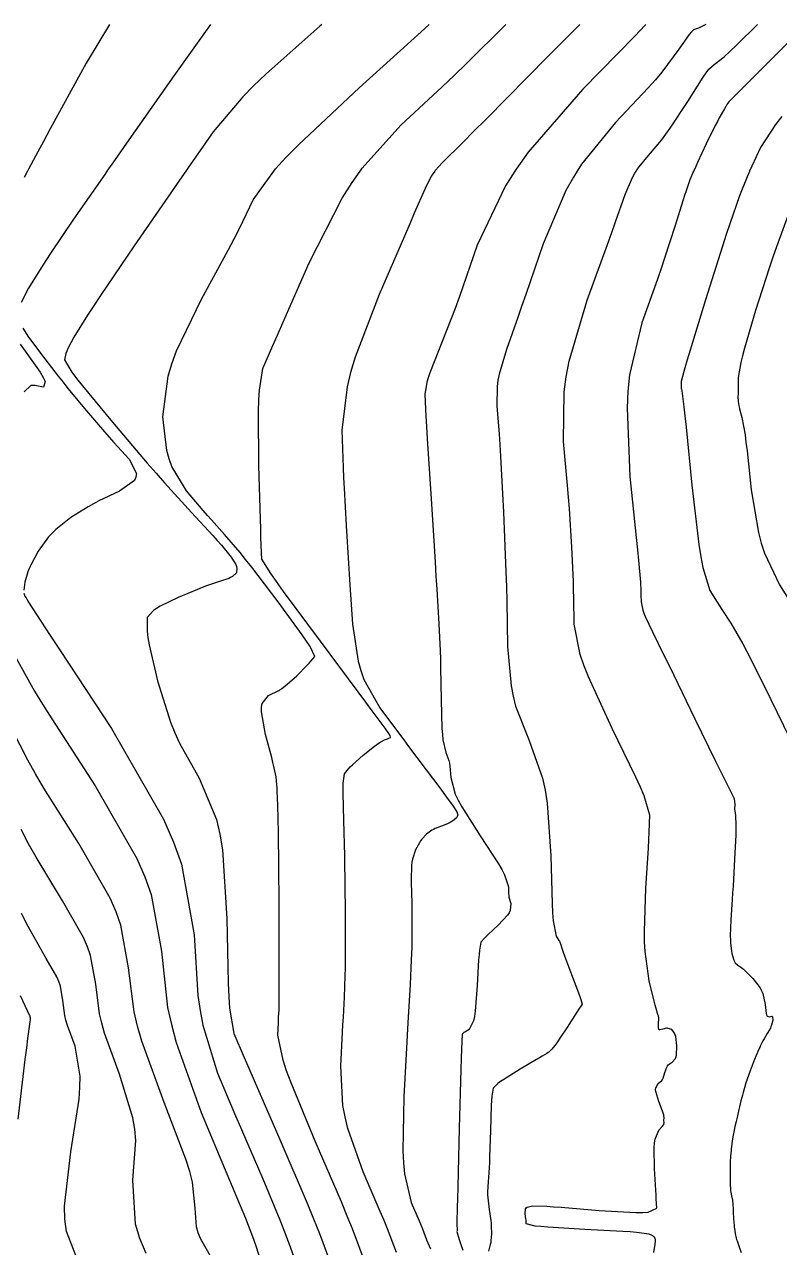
# Model space of a CAD drawing. Header units: metres. Extents: x 837476 to 838477, y 1189012 to 1191014.
# Drawn here: x 837739.5 to 837811, y 1190898.2 to 1191013.9 of the extents above; entities that cross this region are included whole.
import ezdxf

# ---------------------------------------------------------------- set-up
doc = ezdxf.new("R2010")
doc.units = ezdxf.units.M
doc.header["$LTSCALE"] = 0.3
doc.layers.add('COTAS 10', color=1, linetype='Continuous')
doc.layers.add('COTAS INT', color=252, linetype='Continuous')

msp = doc.modelspace()

# ---------------------------------------------------------------- linework, layer by layer
at = {"layer": 'COTAS 10'}
for points in [[(837771.868, 1190896.529), (837770.56, 1190899.988), (837770.066, 1190901.207), (837769.513, 1190902.54), (837767.039, 1190908.299), (837764.761, 1190913.787), (837764.333, 1190914.949), (837763.992, 1190915.956), (837763.49, 1190918.299), (837763.552, 1190919.478), (837763.567, 1190919.75), (837763.581, 1190919.999), (837763.622, 1190920.7), (837763.644, 1190922.418), (837763.645, 1190923.307), (837763.645, 1190924.375), (837763.627, 1190929.724), (837763.591, 1190935.271), (837763.579, 1190936.464), (837763.567, 1190937.508), (837763.515, 1190940.037), (837763.453, 1190941.4), (837763.435, 1190941.708), (837763.416, 1190941.987), (837763.341, 1190942.743), (837763.139, 1190943.699), (837763.04, 1190944.103), (837762.923, 1190944.568), (837762.342, 1190946.752), (837761.958, 1190948.884), (837761.964, 1190949.316), (837762.019, 1190949.68), (837762.625, 1190950.425), (837763.597, 1190950.894), (837763.884, 1190951.084), (837764.178, 1190951.3), (837765.302, 1190952.299), (837766.274, 1190953.287), (837766.472, 1190953.496), (837766.64, 1190953.678), (837766.989, 1190954.105), (837766.551, 1190955.048), (837766.222, 1190955.555), (837765.803, 1190956.169), (837763.54, 1190959.274), (837761.029, 1190962.566), (837760.453, 1190963.297), (837759.929, 1190963.951), (837758.468, 1190965.661), (837757.232, 1190967.021), (837756.851, 1190967.454), (837756.452, 1190967.911), (837754.866, 1190969.765), (837753.489, 1190972.065), (837753.221, 1190972.804), (837753.001, 1190973.586), (837752.618, 1190976.779), (837753.14, 1190980.603), (837753.491, 1190981.783), (837753.932, 1190983.016), (837756.269, 1190987.908), (837758.8, 1190992.534), (837759.363, 1190993.599), (837759.866, 1190994.57), (837761.183, 1190997.297), (837763.131, 1191000), (837763.281, 1191000.208), (837764.275, 1191001.295), (837765.449, 1191002.504), (837771.183, 1191007.884), (837777.056, 1191013.173), (837777.821, 1191013.872)], [(837799.062, 1190897.758), (837799.185, 1190898.531), (837799.216, 1190898.839), (837799.219, 1190898.907), (837799.219, 1190898.968), (837799.2, 1190899.127), (837799.09, 1190899.249), (837799.033, 1190899.286), (837798.964, 1190899.325), (837798.623, 1190899.479), (837797.437, 1190899.65), (837796.837, 1190899.7), (837796.119, 1190899.751), (837792.543, 1190899.945), (837789.049, 1190900.146), (837788.383, 1190900.202), (837787.848, 1190900.258), (837787.002, 1190900.459), (837786.988, 1190900.73), (837786.977, 1190900.83), (837786.963, 1190900.94), (837786.888, 1190901.427), (837786.937, 1190901.88), (837787.001, 1190901.97), (837787.087, 1190902.043), (837787.58, 1190902.179), (837788.935, 1190902.131), (837789.565, 1190902.089), (837790.305, 1190902.035), (837793.897, 1190901.736), (837797.357, 1190901.537), (837798.014, 1190901.545), (837798.541, 1190901.58), (837799.356, 1190901.937), (837799.299, 1190902.838), (837799.276, 1190903.216), (837799.249, 1190903.65), (837799.129, 1190905.683), (837799.105, 1190907.7), (837799.139, 1190908.124), (837799.191, 1190908.489), (837799.528, 1190909.322), (837799.883, 1190909.712), (837799.947, 1190909.798), (837799.997, 1190909.875), (837800.05, 1190910.071), (837800.024, 1190910.209), (837800.024, 1190910.249), (837800.026, 1190910.289), (837800.057, 1190910.439), (837800.008, 1190910.779), (837799.959, 1190910.939), (837799.896, 1190911.128), (837799.542, 1190912.045), (837799.258, 1190912.975), (837799.239, 1190913.172), (837799.245, 1190913.341), (837799.482, 1190913.731), (837799.827, 1190914.022), (837799.901, 1190914.13), (837799.965, 1190914.249), (837800.121, 1190914.776), (837800.282, 1190915.294), (837800.349, 1190915.407), (837800.426, 1190915.508), (837800.787, 1190915.76), (837801.117, 1190916.098), (837801.174, 1190916.251), (837801.217, 1190916.431), (837801.25, 1190917.299), (837801.137, 1190918.167), (837801.088, 1190918.347), (837801.031, 1190918.501), (837800.761, 1190918.839), (837800.436, 1190918.946), (837800.344, 1190918.955), (837800.251, 1190918.955), (837799.911, 1190918.879), (837799.637, 1190918.817), (837799.587, 1190918.826), (837799.548, 1190918.847), (837799.499, 1190919.016), (837799.516, 1190919.232), (837799.519, 1190919.283), (837799.521, 1190919.329), (837799.519, 1190919.464), (837799.515, 1190919.563), (837799.516, 1190919.588), (837799.517, 1190919.61), (837799.526, 1190919.681), (837799.536, 1190919.74), (837799.537, 1190919.757), (837799.539, 1190919.773), (837799.538, 1190919.829), (837799.535, 1190919.88), (837799.534, 1190919.893), (837799.534, 1190919.905), (837799.532, 1190919.943), (837799.532, 1190919.985), (837799.531, 1190919.994), (837799.531, 1190920.025), (837799.517, 1190920.078), (837799.508, 1190920.101), (837799.497, 1190920.127), (837799.439, 1190920.251), (837799.272, 1190920.829), (837799.192, 1190921.142), (837799.097, 1190921.521), (837798.633, 1190923.441), (837798.243, 1190926.215), (837798.195, 1190927.132), (837798.174, 1190928.114), (837798.312, 1190932.198), (837798.558, 1190936), (837798.604, 1190936.804), (837798.64, 1190937.5), (837798.693, 1190939.113), (837798.14, 1190940.923), (837797.794, 1190941.743), (837797.365, 1190942.701), (837795.121, 1190947.311), (837792.876, 1190952.176), (837792.447, 1190953.295), (837792.101, 1190954.315), (837791.546, 1190957.174), (837791.504, 1190959.636), (837791.481, 1190960.406), (837791.454, 1190961.215), (837791.314, 1190964.452), (837791.087, 1190968.106), (837791.005, 1190969.178), (837790.913, 1190970.275), (837790.511, 1190974.452), (837790.578, 1190979.143), (837790.782, 1190980.564), (837791.067, 1190982.038), (837792.767, 1190987.804), (837794.67, 1190993.055), (837795.083, 1190994.206), (837795.447, 1190995.224), (837796.351, 1190997.804), (837797.042, 1190999.413), (837797.272, 1190999.819), (837797.386, 1191000), (837797.518, 1191000.209), (837798.547, 1191001.473), (837799.811, 1191002.962), (837800.205, 1191003.492), (837800.619, 1191004.073), (837802.273, 1191006.601), (837803.738, 1191008.878), (837804.032, 1191009.301), (837804.278, 1191009.635), (837804.763, 1191010.095), (837805.708, 1191010.807), (837806.243, 1191011.301), (837806.898, 1191011.922), (837808.87, 1191013.872)], [(837751.04, 1190897.657), (837750.464, 1190899.092), (837750.041, 1190900.442), (837749.803, 1190904.607), (837750.077, 1190908.336), (837749.978, 1190909.411), (837749.803, 1190910.504), (837748.537, 1190914.607), (837747.12, 1190918.485), (837746.849, 1190919.436), (837746.631, 1190920.334), (837746.282, 1190923.137), (837745.796, 1190925.839), (837745.492, 1190926.674), (837745.114, 1190927.546), (837743.137, 1190931.009), (837740.635, 1190935.128), (837739.926, 1190936.414), (837739.211, 1190937.762)]]:
    msp.add_lwpolyline(points, dxfattribs=at)
at = {"layer": 'COTAS INT'}
for points in [[(837757.132, 1191013.872), (837753.657, 1191009.019), (837749.182, 1191002.64), (837748.118, 1191001.116), (837747.34, 1191000), (837747.129, 1190999.697), (837744.188, 1190995.447), (837742.044, 1190992.28), (837741.557, 1190991.544), (837741.117, 1190990.869), (837739.916, 1190988.941), (837739.224, 1190987.577)], [(837747.593, 1191013.872), (837745.382, 1191010.206), (837741.98, 1191004.002), (837741.325, 1191002.802), (837740.795, 1191001.828), (837739.919, 1191000.179), (837739.822, 1191000), (837739.497, 1190999.401)], [(837767.668, 1191013.872), (837767.476, 1191013.714), (837762.367, 1191009.185), (837761.216, 1191008.07), (837760.179, 1191007.016), (837757.388, 1191003.714), (837755, 1191000.292), (837754.797, 1191000), (837754.217, 1190999.163), (837753.382, 1190997.955), (837749.928, 1190992.938), (837746.741, 1190988.249), (837746.073, 1190987.248), (837745.499, 1190986.377), (837744.203, 1190984.303), (837743.652, 1190983.227), (837743.548, 1190982.984), (837743.464, 1190982.764), (837743.336, 1190982.168), (837744.034, 1190980.994), (837744.471, 1190980.409), (837745.014, 1190979.712), (837747.857, 1190976.257), (837751.156, 1190972.398), (837751.986, 1190971.447), (837752.781, 1190970.547), (837755.352, 1190967.716), (837757.348, 1190965.55), (837757.78, 1190965.068), (837758.16, 1190964.638), (837759.097, 1190963.508), (837759.534, 1190962.796), (837759.599, 1190962.629), (837759.639, 1190962.475), (837759.579, 1190962.027), (837759.201, 1190961.678), (837759.04, 1190961.586), (837758.855, 1190961.497), (837757.986, 1190961.194), (837756.759, 1190960.787), (837756.35, 1190960.634), (837755.91, 1190960.462), (837754.067, 1190959.692), (837752.376, 1190958.862), (837752.031, 1190958.653), (837751.74, 1190958.451), (837751.136, 1190957.797), (837751.133, 1190956.513), (837751.221, 1190955.916), (837751.347, 1190955.213), (837752.123, 1190951.799), (837753.351, 1190947.897), (837753.761, 1190946.886), (837754.202, 1190945.906), (837756.051, 1190942.616), (837757.703, 1190938.698), (837758.019, 1190937.321), (837758.275, 1190935.818), (837758.689, 1190929.334), (837758.802, 1190923.218), (837758.867, 1190921.947), (837758.946, 1190920.859), (837759.356, 1190918.454), (837760.33, 1190916.185), (837760.765, 1190915.182), (837761.273, 1190914.016), (837763.706, 1190908.454), (837766.287, 1190902.411), (837766.887, 1190900.942), (837767.439, 1190899.561), (837769.019, 1190895.313)], [(837774.716, 1190897.745), (837773.867, 1190899.992), (837773.545, 1190900.784), (837773.186, 1190901.65), (837771.579, 1190905.392), (837770.127, 1190909.495), (837769.866, 1190910.589), (837769.666, 1190911.664), (837769.455, 1190915.392), (837769.624, 1190918.585), (837769.664, 1190919.323), (837769.702, 1190919.996), (837769.814, 1190921.898), (837769.885, 1190923.923), (837769.897, 1190924.675), (837769.906, 1190925.508), (837769.908, 1190929.209), (837769.869, 1190933.229), (837769.852, 1190934.265), (837769.832, 1190935.268), (837769.736, 1190938.609), (837769.677, 1190941.186), (837769.68, 1190941.706), (837769.691, 1190942.143), (837769.803, 1190943.025), (837770.178, 1190943.498), (837770.355, 1190943.677), (837770.565, 1190943.877), (837771.587, 1190944.776), (837772.644, 1190945.629), (837772.875, 1190945.8), (837773.08, 1190945.944), (837773.597, 1190946.229), (837773.89, 1190946.325), (837773.953, 1190946.35), (837774.009, 1190946.374), (837774.145, 1190946.453), (837774.122, 1190946.635), (837774.077, 1190946.724), (837774.015, 1190946.829), (837773.653, 1190947.346), (837772.428, 1190948.985), (837771.822, 1190949.797), (837771.101, 1190950.765), (837767.532, 1190955.555), (837764.052, 1190960.273), (837763.387, 1190961.196), (837762.851, 1190961.953), (837761.992, 1190963.3), (837761.976, 1190963.559), (837761.972, 1190963.63), (837761.967, 1190963.7), (837761.952, 1190963.951), (837761.907, 1190965.356), (837761.884, 1190966.154), (837761.856, 1190967.13), (837761.72, 1190972.133), (837761.675, 1190977.292), (837761.706, 1190978.367), (837761.755, 1190979.287), (837762.087, 1190981.333), (837763.034, 1190983.502), (837763.471, 1190984.5), (837763.983, 1190985.67), (837766.462, 1190991.333), (837769.599, 1190997.46), (837770.526, 1190998.922), (837771.279, 1191000), (837771.478, 1191000.284), (837775.128, 1191004.356), (837779.048, 1191007.965), (837780.171, 1191009.034), (837781.31, 1191010.134), (837785.069, 1191013.872)], [(837792.078, 1191013.872), (837789.028, 1191010.829), (837783.2, 1191004.926), (837782.025, 1191003.743), (837781.041, 1191002.757), (837779.073, 1191000.829), (837778.378, 1191000.054), (837778.34, 1191000), (837778.197, 1190999.795), (837778.021, 1190999.517), (837777.424, 1190998.351), (837776.413, 1190996.032), (837775.975, 1190995.026), (837775.469, 1190993.863), (837773.073, 1190988.351), (837770.806, 1190982.403), (837770.382, 1190980.965), (837770.046, 1190979.618), (837769.565, 1190975.51), (837769.686, 1190971.987), (837769.728, 1190971.01), (837769.774, 1190970.032), (837769.973, 1190966.491), (837770.199, 1190962.904), (837770.261, 1190961.895), (837770.324, 1190960.881), (837770.551, 1190957.163), (837771.089, 1190953.664), (837771.347, 1190952.788), (837771.653, 1190951.951), (837773.153, 1190949.261), (837774.926, 1190946.885), (837775.405, 1190946.246), (837775.877, 1190945.615), (837777.539, 1190943.405), (837778.918, 1190941.567), (837779.213, 1190941.171), (837779.471, 1190940.823), (837780.086, 1190939.974), (837780.38, 1190939.521), (837780.435, 1190939.424), (837780.479, 1190939.338), (837780.542, 1190939.128), (837780.475, 1190938.974), (837780.437, 1190938.923), (837780.39, 1190938.868), (837780.154, 1190938.642), (837779.795, 1190938.404), (837779.673, 1190938.343), (837779.54, 1190938.283), (837778.974, 1190938.083), (837778.375, 1190937.849), (837778.22, 1190937.769), (837778.071, 1190937.681), (837777.574, 1190937.309), (837777.128, 1190936.828), (837777.012, 1190936.672), (837776.898, 1190936.507), (837776.511, 1190935.829), (837776.226, 1190934.951), (837776.176, 1190934.659), (837776.139, 1190934.346), (837776.109, 1190933.04), (837776.154, 1190931.495), (837776.163, 1190931.031), (837776.171, 1190930.552), (837776.189, 1190928.693), (837776.166, 1190926.642), (837776.149, 1190926.042), (837776.126, 1190925.428), (837776.005, 1190923.095), (837775.823, 1190919.994), (837775.761, 1190918.895), (837775.696, 1190917.693), (837775.42, 1190912.485), (837775.341, 1190907.372), (837775.399, 1190906.228), (837775.492, 1190905.203), (837776.119, 1190902.485), (837776.859, 1190900.761), (837777.025, 1190900.361), (837777.173, 1190899.996), (837777.565, 1190898.96), (837777.948, 1190898.115)], [(837798.317, 1191013.872), (837798.242, 1191013.792), (837797.266, 1191012.768), (837792.365, 1191007.743), (837787.193, 1191001.795), (837786.047, 1191000.189), (837785.925, 1191000), (837785.025, 1190998.601), (837782.365, 1190993.014), (837780.675, 1190988.151), (837780.264, 1190987.021), (837779.878, 1190985.983), (837778.69, 1190983.014), (837777.87, 1190980.945), (837777.716, 1190980.475), (837777.593, 1190980.05), (837777.411, 1190978.886), (837777.515, 1190976.844), (837777.572, 1190975.865), (837777.642, 1190974.707), (837777.995, 1190969.032), (837778.373, 1190963.055), (837778.458, 1190961.707), (837778.534, 1190960.491), (837778.736, 1190957.21), (837778.857, 1190954.638), (837778.881, 1190953.871), (837778.902, 1190953.079), (837778.943, 1190950.019), (837779.023, 1190947.299), (837779.068, 1190946.722), (837779.122, 1190946.221), (837779.401, 1190945.047), (837779.679, 1190944.269), (837779.733, 1190944.017), (837779.777, 1190943.75), (837779.854, 1190942.657), (837780.288, 1190941.086), (837780.557, 1190940.518), (837780.891, 1190939.893), (837782.636, 1190937.155), (837784.366, 1190934.522), (837784.691, 1190933.964), (837784.95, 1190933.479), (837785.325, 1190932.342), (837785.319, 1190931.701), (837785.337, 1190931.529), (837785.363, 1190931.36), (837785.529, 1190930.766), (837785.483, 1190930.099), (837785.376, 1190929.882), (837785.229, 1190929.652), (837784.355, 1190928.706), (837783.409, 1190927.829), (837783.216, 1190927.643), (837783.053, 1190927.48), (837782.713, 1190927.094), (837782.571, 1190926.329), (837782.533, 1190925.928), (837782.496, 1190925.444), (837782.368, 1190923.012), (837782.173, 1190920.567), (837782.093, 1190920.075), (837782.003, 1190919.664), (837781.585, 1190918.85), (837781.186, 1190918.604), (837781.107, 1190918.552), (837781.042, 1190918.506), (837780.924, 1190918.398), (837780.867, 1190916.997), (837780.841, 1190916.136), (837780.811, 1190915.071), (837780.667, 1190909.515), (837780.525, 1190903.949), (837780.497, 1190902.876), (837780.473, 1190902.008), (837780.429, 1190900.564), (837780.423, 1190900.442), (837780.424, 1190900.406), (837780.426, 1190900.37), (837780.443, 1190900.231), (837780.462, 1190900.1), (837780.465, 1190900.067), (837780.468, 1190900.037), (837780.471, 1190899.941), (837780.464, 1190899.858), (837780.46, 1190899.835), (837780.456, 1190899.813), (837780.435, 1190899.732), (837780.659, 1190898.974), (837780.809, 1190898.524), (837780.997, 1190897.97)], [(837803.994, 1191013.872), (837803.287, 1191013.535), (837802.807, 1191013.371), (837802.618, 1191013.184), (837802.406, 1191012.936), (837801.437, 1191011.527), (837799.835, 1191009.365), (837799.223, 1191008.642), (837798.538, 1191007.865), (837795.456, 1191004.608), (837792.237, 1191000.653), (837791.824, 1191000), (837791.467, 1190999.435), (837790.748, 1190998.164), (837788.587, 1190993.131), (837786.948, 1190988.324), (837786.558, 1190987.196), (837786.196, 1190986.156), (837785.122, 1190983.131), (837784.44, 1190980.818), (837784.326, 1190980.226), (837784.244, 1190979.656), (837784.217, 1190977.774), (837784.423, 1190975.18), (837784.488, 1190974.161), (837784.557, 1190973.012), (837784.833, 1190967.774), (837785.076, 1190962.121), (837785.124, 1190960.71), (837785.164, 1190959.365), (837785.238, 1190955.065), (837785.559, 1190951.351), (837785.756, 1190950.376), (837785.998, 1190949.424), (837787.261, 1190946.179), (837788.531, 1190942.621), (837788.778, 1190941.472), (837788.98, 1190940.251), (837789.332, 1190935.251), (837789.442, 1190930.764), (837789.491, 1190929.867), (837789.549, 1190929.119), (837789.826, 1190927.668), (837790.09, 1190927.266), (837790.139, 1190927.181), (837790.179, 1190927.107), (837790.236, 1190926.934), (837790.39, 1190926.43), (837790.491, 1190926.147), (837790.616, 1190925.803), (837791.279, 1190924.044), (837791.937, 1190922.299), (837792.06, 1190921.963), (837792.157, 1190921.692), (837792.292, 1190921.244), (837792.161, 1190921.057), (837792.09, 1190920.95), (837792.005, 1190920.819), (837791.571, 1190920.146), (837791.054, 1190919.343), (837790.917, 1190919.13), (837790.782, 1190918.921), (837790.313, 1190918.201), (837789.899, 1190917.592), (837789.798, 1190917.453), (837789.703, 1190917.327), (837789.409, 1190916.981), (837789.185, 1190916.761), (837789.134, 1190916.714), (837789.088, 1190916.674), (837788.96, 1190916.581), (837788.513, 1190916.319), (837788.265, 1190916.173), (837787.963, 1190915.994), (837786.423, 1190915.083), (837784.879, 1190914.13), (837784.574, 1190913.925), (837784.322, 1190913.746), (837783.856, 1190913.312), (837783.747, 1190912.535), (837783.72, 1190912.139), (837783.694, 1190911.665), (837783.613, 1190909.302), (837783.534, 1190906.81), (837783.51, 1190906.255), (837783.485, 1190905.758), (837783.385, 1190904.452), (837783.338, 1190903.488), (837783.345, 1190903.206), (837783.362, 1190902.918), (837783.496, 1190901.827), (837783.647, 1190900.788), (837783.674, 1190900.532), (837783.695, 1190900.291), (837783.717, 1190899.537), (837783.662, 1190898.881), (837783.635, 1190898.701), (837783.602, 1190898.522), (837783.437, 1190897.884)], [(837812.928, 1191013.344), (837808.726, 1191009.124), (837807.923, 1191008.319), (837807.276, 1191007.673), (837806.24, 1191006.656), (837806.153, 1191006.549), (837806.045, 1191006.387), (837805.742, 1191005.908), (837805.254, 1191005.032), (837805.077, 1191004.692), (837804.883, 1191004.309), (837804.032, 1191002.572), (837803.206, 1191000.828), (837803.027, 1191000.44), (837802.87, 1191000.094), (837802.83, 1191000), (837802.484, 1190999.188), (837802.121, 1190998.138), (837801.978, 1190997.7), (837801.818, 1190997.199), (837801.086, 1190994.861), (837800.085, 1190991.778), (837799.755, 1190990.807), (837799.402, 1190989.786), (837797.935, 1190985.673), (837796.777, 1190980.74), (837796.62, 1190979.201), (837796.532, 1190977.586), (837796.805, 1190971.13), (837797.403, 1190965.37), (837797.521, 1190964.194), (837797.618, 1190963.201), (837797.796, 1190961.13), (837797.832, 1190960.308), (837797.839, 1190960.103), (837797.844, 1190959.908), (837797.855, 1190959.283), (837798.021, 1190958.507), (837798.125, 1190958.216), (837798.254, 1190957.892), (837798.929, 1190956.45), (837800.056, 1190954.181), (837800.47, 1190953.337), (837800.928, 1190952.399), (837802.95, 1190948.231), (837804.878, 1190944.263), (837805.276, 1190943.45), (837805.616, 1190942.762), (837806.353, 1190941.313), (837806.627, 1190940.738), (837806.674, 1190940.601), (837806.71, 1190940.474), (837806.735, 1190940.097), (837806.709, 1190939.75), (837806.712, 1190939.643), (837806.719, 1190939.53), (837806.782, 1190939.081), (837806.827, 1190938.154), (837806.822, 1190937.739), (837806.81, 1190937.256), (837806.705, 1190934.943), (837806.558, 1190932.388), (837806.52, 1190931.753), (837806.484, 1190931.149), (837806.359, 1190929.228), (837806.301, 1190927.694), (837806.306, 1190927.334), (837806.32, 1190927.002), (837806.446, 1190926.038), (837806.647, 1190925.391), (837806.708, 1190925.258), (837806.771, 1190925.146), (837807.018, 1190924.911), (837807.394, 1190924.66), (837807.539, 1190924.538), (837807.701, 1190924.393), (837808.433, 1190923.679), (837809.124, 1190922.775), (837809.261, 1190922.509), (837809.373, 1190922.238), (837809.582, 1190921.201), (837809.682, 1190920.368), (837809.725, 1190920.223), (837809.776, 1190920.117), (837810.017, 1190920.045), (837810.237, 1190920.099), (837810.274, 1190920.073), (837810.301, 1190920.028), (837810.312, 1190919.715), (837810.2, 1190919.259), (837810.148, 1190919.124), (837810.088, 1190918.985), (837809.798, 1190918.452), (837809.502, 1190917.969), (837809.439, 1190917.861), (837809.384, 1190917.765), (837809.251, 1190917.511), (837809.164, 1190917.321), (837809.138, 1190917.265), (837809.11, 1190917.207), (837809.004, 1190916.984), (837808.894, 1190916.748), (837808.864, 1190916.682), (837808.835, 1190916.615), (837808.734, 1190916.372), (837808.59, 1190916.001), (837808.534, 1190915.854), (837808.471, 1190915.688), (837808.185, 1190914.928), (837807.9, 1190914.143), (837807.837, 1190913.961), (837807.781, 1190913.794), (837807.636, 1190913.318), (837807.525, 1190912.9), (837807.491, 1190912.77), (837807.455, 1190912.634), (837807.31, 1190912.09), (837807.167, 1190911.541), (837807.133, 1190911.402), (837807.101, 1190911.268), (837807.003, 1190910.832), (837806.912, 1190910.411), (837806.884, 1190910.286), (837806.855, 1190910.158), (837806.741, 1190909.668), (837806.628, 1190909.15), (837806.599, 1190909.004), (837806.571, 1190908.857), (837806.48, 1190908.319), (837806.406, 1190907.764), (837806.389, 1190907.607), (837806.373, 1190907.448), (837806.327, 1190906.859), (837806.299, 1190906.297), (837806.294, 1190906.155), (837806.291, 1190906.018), (837806.29, 1190905.57), (837806.297, 1190905.119), (837806.298, 1190904.979), (837806.299, 1190904.834), (837806.3, 1190904.256), (837806.316, 1190903.707), (837806.326, 1190903.579), (837806.339, 1190903.462), (837806.407, 1190903.128), (837806.478, 1190902.843), (837806.493, 1190902.756), (837806.506, 1190902.667), (837806.534, 1190902.315), (837806.555, 1190901.88), (837806.562, 1190901.738), (837806.571, 1190901.586), (837806.609, 1190900.957), (837806.658, 1190900.323), (837806.673, 1190900.168), (837806.69, 1190900.022), (837806.757, 1190899.566), (837806.858, 1190899.128), (837806.897, 1190898.992), (837806.939, 1190898.849), (837807.131, 1190898.283), (837807.312, 1190897.75)], [(837811.185, 1191005.162), (837810.583, 1191004.418), (837809.154, 1191002.249), (837808.335, 1191000.473), (837808.128, 1191000), (837808.118, 1190999.976), (837807.905, 1190999.477), (837807.171, 1190997.656), (837806.248, 1190995.031), (837805.916, 1190994.025), (837805.551, 1190992.898), (837803.955, 1190987.821), (837802.498, 1190983.07), (837802.22, 1190982.149), (837801.996, 1190981.398), (837801.643, 1190980.111), (837801.644, 1190979.954), (837801.644, 1190979.879), (837801.643, 1190979.767), (837801.642, 1190979.679), (837801.642, 1190979.659), (837801.643, 1190979.639), (837801.645, 1190979.582), (837801.659, 1190979.499), (837801.667, 1190979.463), (837801.677, 1190979.422), (837801.728, 1190979.229), (837801.908, 1190977.723), (837802, 1190976.855), (837802.11, 1190975.791), (837802.66, 1190970.319), (837803.326, 1190964.686), (837803.51, 1190963.521), (837803.694, 1190962.527), (837804.355, 1190960.359), (837805.061, 1190959.243), (837805.274, 1190958.911), (837805.493, 1190958.569), (837806.347, 1190957.254), (837807.476, 1190955.309), (837807.868, 1190954.571), (837808.296, 1190953.747), (837810.13, 1190950.048), (837811.938, 1190946.349)], [(837811.859, 1190996.124), (837810.662, 1190992.852), (837810.321, 1190991.863), (837809.976, 1190990.837), (837808.693, 1190986.832), (837807.641, 1190983.277), (837807.441, 1190982.536), (837807.28, 1190981.899), (837807.029, 1190980.477), (837807.034, 1190979.803), (837807.034, 1190979.484), (837807.03, 1190979.004), (837807.026, 1190978.628), (837807.027, 1190978.539), (837807.028, 1190978.456), (837807.037, 1190978.211), (837807.099, 1190977.855), (837807.134, 1190977.703), (837807.176, 1190977.528), (837807.392, 1190976.7), (837807.69, 1190975.055), (837807.784, 1190974.365), (837807.883, 1190973.573), (837808.283, 1190969.865), (837808.956, 1190965.831), (837809.227, 1190964.834), (837809.535, 1190963.888), (837810.953, 1190960.903), (837812.73, 1190958.095)], [(837739.397, 1190985.162), (837739.611, 1190984.808), (837739.867, 1190984.413), (837741.137, 1190982.653), (837742.729, 1190980.609), (837743.188, 1190980.036), (837743.655, 1190979.459), (837745.404, 1190977.346), (837747.118, 1190975.345), (837747.562, 1190974.838), (837747.993, 1190974.351), (837749.439, 1190972.763), (837750.129, 1190971.416), (837750.082, 1190971.082), (837749.933, 1190970.764), (837748.539, 1190969.753), (837746.573, 1190968.82), (837746.064, 1190968.551), (837745.57, 1190968.278), (837743.911, 1190967.253), (837742.491, 1190966.125), (837742.148, 1190965.787), (837741.825, 1190965.438), (837740.84, 1190964.082), (837740.131, 1190962.76), (837739.983, 1190962.432), (837739.856, 1190962.12), (837739.571, 1190961.129), (837739.479, 1190960.39)], [(837739.121, 1190983.64), (837741.013, 1190980.987), (837741.305, 1190980.495), (837741.496, 1190980.108), (837741.351, 1190979.587), (837740.68, 1190979.71), (837740.54, 1190979.729), (837740.42, 1190979.741), (837740.152, 1190979.731), (837739.523, 1190979.139)], [(837739.476, 1190960.106), (837739.559, 1190959.819), (837739.691, 1190959.661), (837739.725, 1190959.611), (837739.758, 1190959.56), (837739.868, 1190959.352), (837741.145, 1190957.371), (837741.913, 1190956.201), (837742.861, 1190954.762), (837747.785, 1190947.318), (837752.69, 1190938.725), (837753.628, 1190936.56), (837754.382, 1190934.489), (837755.587, 1190927.785), (837755.936, 1190922.074), (837756.15, 1190920.629), (837756.416, 1190919.243), (837757.803, 1190914.73), (837759.505, 1190910.686), (837759.969, 1190909.595), (837760.431, 1190908.517), (837762.073, 1190904.73), (837763.69, 1190900.846), (837764.135, 1190899.707), (837764.578, 1190898.54), (837766.171, 1190894.097)], [(837738.768, 1190953.954), (837740.5, 1190950.835), (837741.251, 1190949.605), (837742.119, 1190948.217), (837746.235, 1190941.882), (837750.165, 1190934.999), (837750.916, 1190933.265), (837751.52, 1190931.606), (837752.485, 1190926.235), (837753.07, 1190920.929), (837753.434, 1190919.31), (837753.886, 1190917.627), (837756.25, 1190911.006), (837758.679, 1190905.187), (837759.173, 1190904.008), (837759.588, 1190903.018), (837760.441, 1190901.006), (837761.093, 1190899.281), (837761.382, 1190898.472), (837761.718, 1190897.519)], [(837757.641, 1190896.524), (837756.219, 1190899.011), (837755.976, 1190899.617), (837755.798, 1190900.187), (837755.697, 1190901.944), (837755.443, 1190904.404), (837755.169, 1190905.416), (837754.805, 1190906.572), (837752.753, 1190911.944), (837750.636, 1190917.736), (837750.231, 1190919.158), (837749.905, 1190920.5), (837749.383, 1190924.686), (837748.658, 1190928.722), (837748.204, 1190929.969), (837747.639, 1190931.272), (837744.686, 1190936.445), (837741.377, 1190941.672), (837740.589, 1190943.009), (837739.855, 1190944.299), (837737.668, 1190948.557)], [(837744.848, 1190896.332), (837743.518, 1190899.757), (837743.368, 1190900.9), (837743.314, 1190902.129), (837743.909, 1190907.27), (837744.711, 1190912.268), (837744.787, 1190913.405), (837744.8, 1190914.436), (837744.321, 1190917.27), (837743.604, 1190919.233), (837743.467, 1190919.715), (837743.356, 1190920.169), (837743.18, 1190921.588), (837742.934, 1190922.955), (837742.78, 1190923.378), (837742.589, 1190923.819), (837741.588, 1190925.572), (837739.893, 1190928.583), (837739.264, 1190929.818)], [(837738.935, 1190910.354), (837739.616, 1190916), (837739.751, 1190917.098), (837739.861, 1190917.995), (837740.067, 1190919.555), (837740.104, 1190919.761), (837740.11, 1190919.805), (837740.113, 1190919.844), (837740.105, 1190919.933), (837740.088, 1190919.981), (837740.085, 1190919.993), (837740.082, 1190920.004), (837740.078, 1190920.039), (837740.072, 1190920.072), (837740.068, 1190920.082), (837740.063, 1190920.093), (837740.039, 1190920.136), (837739.151, 1190922.039)]]:
    msp.add_lwpolyline(points, dxfattribs=at)

doc.saveas('drawing.dxf')
